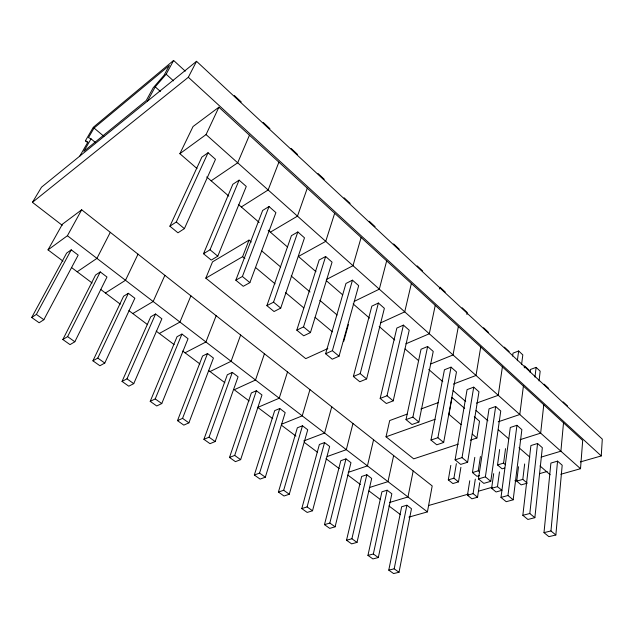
<?xml version="1.0" encoding="UTF-8"?>
<svg xmlns="http://www.w3.org/2000/svg" width="634" height="634" viewBox="0 0 634 634"><rect width="100%" height="100%" fill="white"/><g stroke="black" fill="none" stroke-linecap="round" stroke-linejoin="round"><path stroke-width="0.95" d="M580.364 461.932L601.254 455.933L602.3 439.116L196.548 61.308L41.519 187.181L32.437 202.341L62.211 225.284M560.797 474.264L580.514 468.7L582.694 440.408L218.888 107.209L193.053 126.523L179.874 153.69L197.008 168.541M555.852 535.001L562.192 465.221L557.555 461.132L550.898 463.082L543.996 532.647L548.893 536.657L555.852 535.001L550.954 530.959L543.996 532.647M563.515 422.846L560.892 451.194L541.174 457.098M550.954 530.959L557.555 461.132M534.858 517.685L542.339 447.699L537.561 443.483L530.904 445.551L522.836 515.315L527.9 519.46L534.858 517.685L529.802 513.516L522.836 515.315M543.766 404.754L540.659 433.141L520.007 439.703M529.802 513.516L537.561 443.483M539.051 380.923L540.176 371.183L536.118 367.371L530.476 369.456L530.119 372.372M518.517 466.711L516.742 481.119L521.211 484.875L527.29 483.156L522.82 479.383L524.651 463.961M534.961 377.119L536.118 367.371M513.175 499.806L521.869 429.638L516.94 425.295L510.291 427.482L500.995 497.421L506.217 501.7L513.175 499.806L507.953 495.495L500.995 497.421M523.399 386.098L519.793 414.517L498.213 421.8M507.953 495.495L516.94 425.295M524.294 367.855L524.548 365.913L529.224 370.272M521.552 364.637L522.82 354.889L518.652 350.982L513.017 353.162L512.613 356.078M505.56 464.777L503.594 463.113L505.536 448.626M517.344 360.73L518.652 350.982M493.688 473.646L491.627 488.315L496.089 491.976L501.93 490.32L497.468 486.643L499.481 471.926M504.712 468.035L502.104 468.811L497.516 464.952L499.647 449.554M490.771 481.333L500.757 411.014L495.669 406.521L489.028 408.851L478.424 478.939L483.829 483.362L490.771 481.333L485.375 476.871L478.424 478.939M502.397 366.864L498.253 395.307L476.491 403.097M485.375 476.871L495.669 406.521M469.746 480.77L467.464 495.241L471.918 498.807L477.545 497.214L479.716 482.704M479.573 471.878L478.266 470.8L480.437 456.512M477.545 497.214L473.091 493.624L475.318 479.114M470.38 440.154L476.887 438.007L479.518 421.214L474.319 416.728M479.51 475.579L477.006 476.324L472.425 472.568L474.803 457.376M467.623 462.234L478.971 391.788L473.717 387.152L467.084 389.617L455.101 459.832L460.68 464.405L467.623 462.234L462.035 457.621L455.101 459.832M462.035 457.621L473.717 387.152M480.723 347.02L476.015 375.463L453.381 384.061M450.814 465.388L448.301 479.89L452.874 483.552L458.493 481.872L460.902 467.329M458.493 481.872L453.92 478.187L456.377 463.636M443.665 442.477L456.472 371.936L451.051 367.149L444.434 369.765L430.977 440.067L436.747 444.799L443.665 442.477L437.888 437.714L430.977 440.067M466.901 314.48L467.258 312.53L462.131 307.759M408.898 517.122L427.419 511.892L432.198 485.929L81.683 209.791L62.409 224.198L48.026 249.875L62.996 261.129M458.35 326.526L453.041 354.961L430.462 364.082M437.888 437.714L451.051 367.149M399.024 572.272L411.474 508.714L406.885 505.227L401.647 506.756L388.769 570.14L393.603 573.556L399.024 572.272L394.182 568.825L388.769 570.14M413.178 470.943L407.963 496.969L389.506 502.5M394.182 568.825L406.885 505.227M418.884 422.03L433.236 351.434L427.633 346.489L421.031 349.255L406.014 419.613L411.989 424.511L418.884 422.03L412.9 417.101L406.014 419.613M412.9 417.101L427.633 346.489M439.624 289.033L440.012 287.154L445.298 292.076M435.241 305.366L429.297 333.769L405.887 343.818M378.316 557.548L391.852 493.783L387.136 490.201L381.914 491.818L367.942 555.4L372.911 558.919L378.316 557.548L373.339 554.005L367.942 555.4M373.339 554.005L387.136 490.201M393.643 455.553L387.984 481.642L369.59 487.483M393.215 400.862L409.215 330.235L403.422 325.123L396.852 328.063L380.162 398.437L386.352 403.509L393.215 400.862L387.017 395.751L380.162 398.437M458.303 444.133L413.709 458.85L386.027 436.802L389.696 420.556L407.107 414.121M357.013 542.403L371.69 478.44L366.84 474.755L361.642 476.475L346.521 540.247L351.632 543.869L357.013 542.403L351.894 538.757L346.521 540.247M411.363 283.493L404.73 311.857L380.527 322.92M351.894 538.757L366.84 474.755M387.017 395.751L403.422 325.123M373.577 439.75L367.443 465.887L348.209 472.37M335.093 526.814L350.967 462.677L345.982 458.889L340.807 460.696L324.473 524.651L329.743 528.376L335.093 526.814L329.823 523.066L324.473 524.651M366.618 378.926L384.378 308.322L378.387 303.036L371.841 306.143L353.376 376.501L359.787 381.755L366.618 378.926L360.199 373.632L353.376 376.501M329.823 523.066L345.982 458.889M352.956 423.496L346.322 449.68L327.184 456.528M360.199 373.632L378.387 303.036M386.669 260.875L379.314 289.175L354.248 301.372M312.522 510.766L329.656 446.463L324.537 442.564L319.385 444.482L301.784 508.595L307.205 512.431L312.522 510.766L307.094 506.907L301.784 508.595M307.094 506.907L324.537 442.564M331.748 406.798L324.592 433.014L303.749 440.939M343.739 341.33L348.383 324.608M339.047 356.189L358.678 285.641L352.472 280.173L345.966 283.461L325.607 353.756L332.256 359.201L339.047 356.189L332.382 350.689L325.607 353.756M332.382 350.689L352.472 280.173M289.278 494.235L307.744 429.789L302.473 425.779L297.354 427.799L278.413 492.055L283.992 496.01L289.278 494.235L283.683 490.264L278.413 492.055M361.126 237.481L352.995 265.694L326.359 279.515M283.683 490.264L302.473 425.779M309.947 389.617L302.236 415.864L281.528 424.233M310.438 332.588L332.065 262.159L325.638 256.493L319.171 259.988L296.799 330.156L303.694 335.806L310.438 332.588L303.52 326.89L296.799 330.156M265.329 477.204L285.189 412.631L279.768 408.502L274.688 410.634L254.329 475.017L260.083 479.09L265.329 477.204L259.56 473.107L254.329 475.017M303.52 326.89L325.638 256.493M259.56 473.107L279.768 408.502M287.511 371.944L279.222 398.207L257.769 407.424L272.747 418.67M334.681 213.262L325.733 241.364L298.424 256.477L315.994 271.709M240.635 459.65L261.977 394.966L256.398 390.718L251.349 392.969L229.508 457.455L235.436 461.655L240.635 459.65L234.691 455.426L229.508 457.455M234.691 455.426L256.398 390.718M280.735 308.092L304.494 237.837L297.837 231.965L291.426 235.666L266.89 305.651L274.054 311.524L280.735 308.092L273.547 302.172L266.89 305.651M264.426 353.756L255.518 380.028L234.239 389.752L249.138 400.942M273.547 302.172L297.837 231.965M307.292 188.171L297.465 216.146L270.377 232.163M215.172 441.541L238.075 376.778L232.321 372.404L227.321 374.773L203.902 439.338L210.02 443.673L215.172 441.541L209.038 437.183L203.902 439.338M209.038 437.183L232.321 372.404M240.643 335.021L231.093 361.293L210.005 371.548M249.875 282.637L275.917 212.62L269.014 206.526L262.658 210.448L235.816 280.204L243.266 286.306L249.875 282.637L242.402 276.479L235.816 280.204M188.892 422.854L213.444 358.036L207.516 353.526L202.563 356.031L177.488 420.651L183.805 425.121L188.892 422.854L182.56 418.361L177.488 420.651M242.402 276.479L269.014 206.526M182.56 418.361L207.516 353.526M278.897 162.169L268.134 189.978L241.308 206.961M327.833 348.581L305.739 358.638L205.82 278.152L242.616 256.683L249.027 240.096L251.286 242.014M216.146 315.724L205.915 341.98L185.049 352.797M161.765 403.565L188.052 338.714L181.942 334.07L177.044 336.709L150.218 401.354L156.733 405.966L161.765 403.565L155.227 398.921L150.218 401.354M217.787 256.176L246.277 186.459L239.113 180.135L232.821 184.296L203.506 253.735L211.257 260.083L217.787 256.176L210.02 249.772L203.506 253.735M155.227 398.921L181.942 334.07M205.82 278.152L212.525 261.858L249.027 240.096M190.905 295.832L179.953 322.056L159.324 333.476M210.02 249.772L239.113 180.135M249.447 135.201L237.687 162.811L211.162 180.817M133.742 383.641L161.876 318.799L155.568 313.996L150.733 316.786L122.045 381.422L128.781 386.193L133.742 383.641L126.982 378.839L122.045 381.422M126.982 378.839L155.568 313.996M164.872 275.33L153.159 301.507L132.799 313.553M184.391 228.636L215.505 159.308L208.063 152.739L201.842 157.153L169.896 226.203L177.956 232.805L184.391 228.636L176.307 221.963L169.896 226.203M176.307 221.963L208.063 152.739M104.776 363.052L134.86 298.242L128.353 293.296L123.582 296.236L92.936 360.825L99.903 365.755L104.776 363.052L97.794 358.083L92.936 360.825M179.874 153.69L206.058 134.582L218.888 107.209M97.794 358.083L128.353 293.296M138.022 254.171L125.5 280.291L105.434 292.995M74.836 341.758L106.98 277.026L100.259 271.915L95.56 275.021L62.837 339.531L70.041 344.627L74.836 341.758L67.608 336.622L62.837 339.531M67.608 336.622L100.259 271.915M110.3 232.337L96.939 258.371L77.19 271.78M32.437 202.341L188.33 77.269L196.548 61.308M43.849 319.726L78.18 255.114L71.238 249.836L66.625 253.109L31.7 317.499L39.149 322.769L43.849 319.726L36.376 314.409L31.7 317.499M36.376 314.409L71.238 249.836M147.421 101.194L155.227 86.85L166.171 74.21L173.605 60.444L185.255 71.143M48.026 249.875L67.41 235.729L81.683 209.791M79.797 156.107L87.944 142.056L85.416 140.788L93.277 127.307L173.605 60.444M91.05 138.846L83.831 151.32L146.24 100.537L153.182 87.817L164.079 75.24L169.365 65.46L94.054 128.044L88.475 137.626L91.05 138.846L95.544 142.587M420.857 409.041L438.276 402.606M386.027 436.802L435.09 419.296M448.301 479.89L453.92 478.187M472.425 472.568L478.266 470.8M497.516 464.952L503.594 463.113M428.465 505.552L468.344 494.1M478.781 491.104L492.079 487.284M514.863 480.746L516.758 480.2M539.542 473.653L547.142 471.474M467.464 495.241L473.091 493.624M491.627 488.315L497.468 486.643M516.742 481.119L522.82 479.383M71.666 267.635L92.096 282.978M100.727 289.461L120.286 304.154M128.884 310.612L147.619 324.687M156.202 331.13L174.136 344.603M182.711 351.046L199.868 363.932M208.451 370.375L224.856 382.706M281.393 425.168L295.951 436.105M304.391 442.445L317.507 452.296M326.003 458.675L339.238 468.621M347.82 475.064L360.405 484.519M368.972 490.954L380.455 499.576M388.919 505.932L400.545 514.665M67.41 235.729L427.419 511.892M85.416 140.788L87.666 142.65M242.616 256.683L244.875 258.577M255.447 267.421L275.069 283.842M285.633 292.686L303.741 307.855M315.066 317.325L332.422 331.859M94.054 128.044L103.889 136.302M461.045 424.574L448.975 414.343L452.026 397.526L464.659 408.407M472.362 434.171L476.887 438.007M261.826 250.977L280.64 266.985M291.18 275.948L310.002 291.957M319.782 300.278L337.098 315.003M206.692 176.941L228.811 196.12M238.368 204.41L259.203 222.471M268.142 230.221L287.353 246.88M326.248 280.608L342.693 294.858M353.146 303.924L369.503 318.109M379.164 326.486L394.72 339.975M405.086 348.962L418.392 360.5M428.743 369.471L442.778 381.644M453.128 390.615L465.705 401.52M476.071 410.507L487.934 420.794M498.348 429.82L508.769 438.863M518.992 447.723L529.834 457.122M539.986 465.927L550.169 474.755M206.058 134.582L580.514 468.7M155.227 86.85L160.386 91.462M166.171 74.21L173.502 80.859M188.33 77.269L601.254 455.933M234.318 95.504L241.237 101.947M263.221 122.433L269.902 128.654M291.117 148.419L297.568 154.434M318.062 173.526L324.291 179.327M344.096 197.776L350.119 203.395M369.265 221.234L375.09 226.663M393.619 243.924L399.254 249.17M417.188 265.884L422.64 270.972M483.568 327.738L488.537 332.367M504.363 347.115L509.189 351.601M544.13 384.164L548.679 388.396M563.158 401.885L567.573 405.998"/></g></svg>
